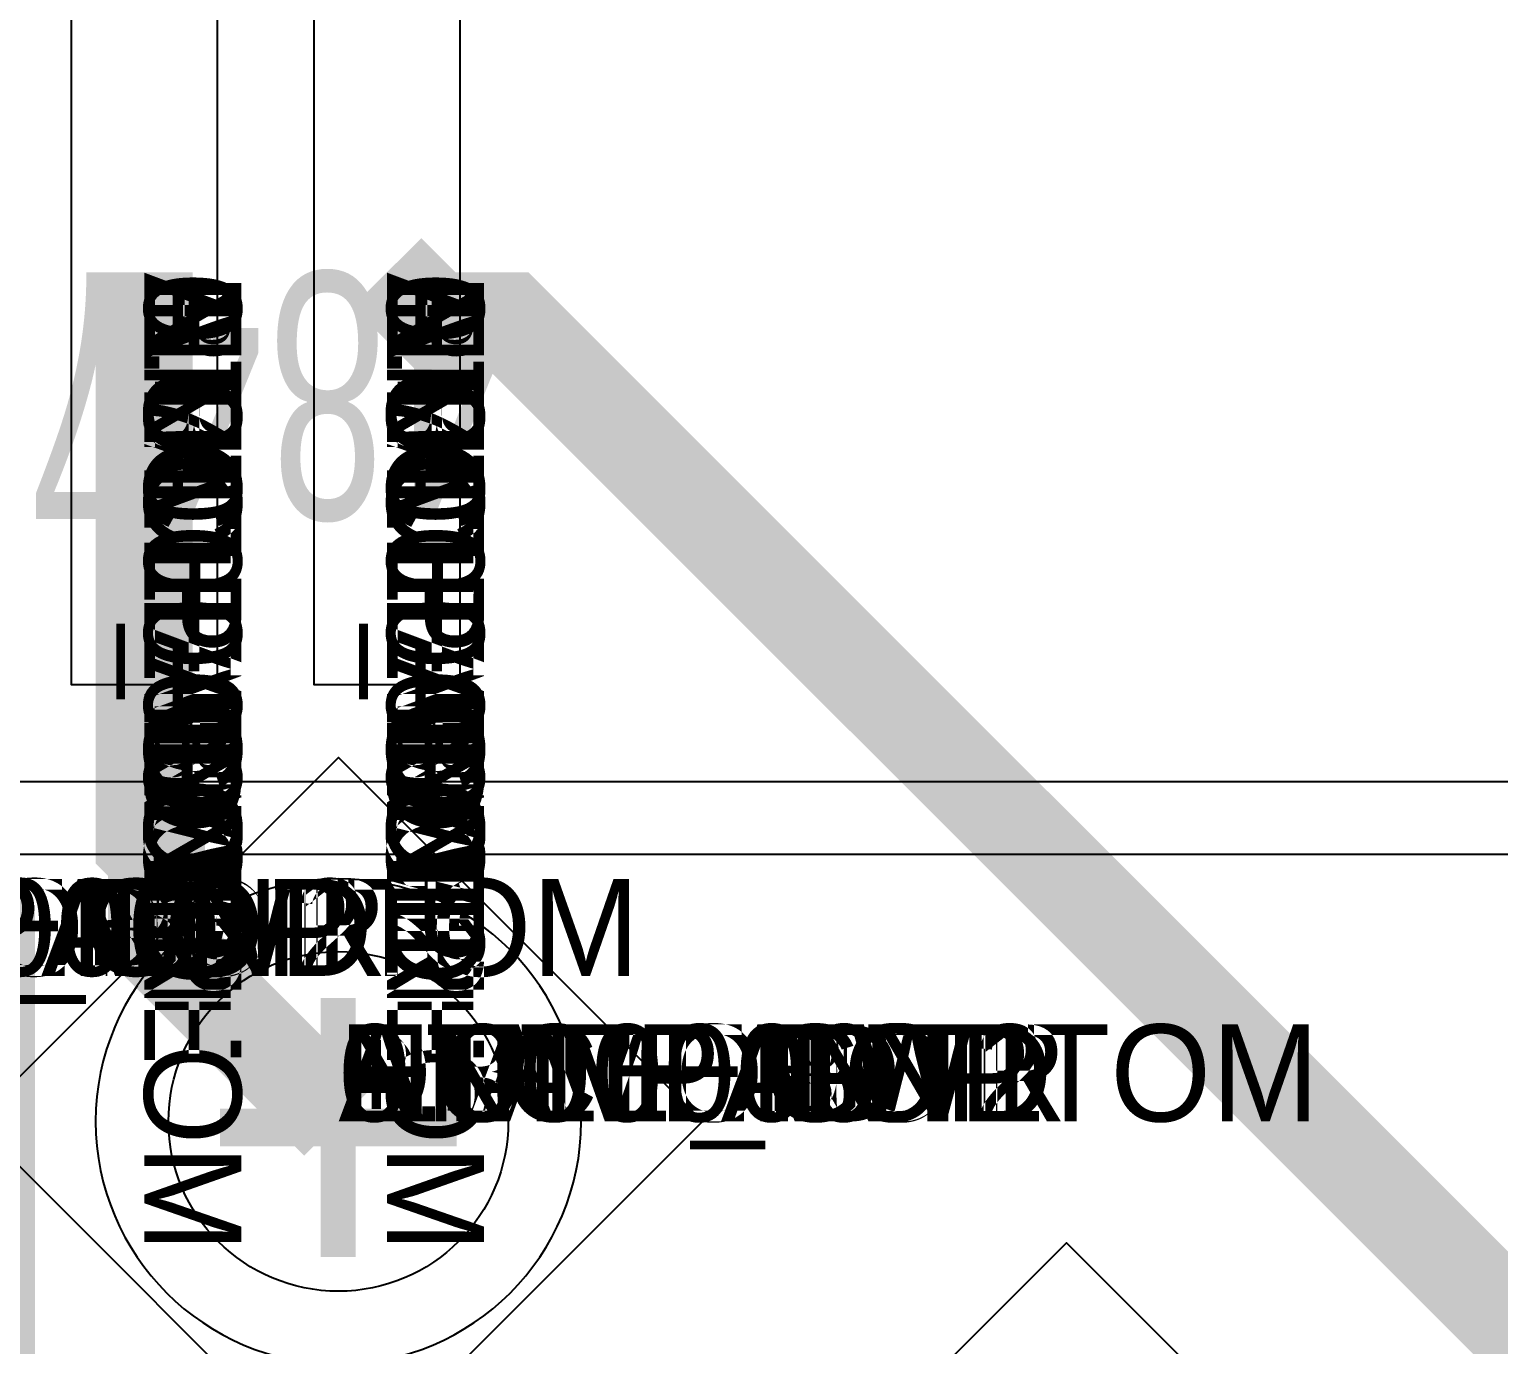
# Model space of a CAD drawing. Extents: x 0 to 323, y 0 to 320.
# Drawn here: x 43.163 to 46.19, y 98.74 to 101.451 of the extents above; entities that cross this region are included whole.
import ezdxf
from ezdxf.enums import TextEntityAlignment as Align

# ---------------------------------------------------------------- set-up
doc = ezdxf.new("R2010")
doc.units = 0
doc.header["$MEASUREMENT"] = 0
doc.layers.get('0').update_dxf_attribs({"linetype": 'CONTINUOUS'})
for name, color, linetype in [('CDN_FIGURES', 7, 'CONTINUOUS'), ('ETCH_BOTTOM', 7, 'CONTINUOUS'), ('ETCH_GND', 3, 'CONTINUOUS'), ('ETCH_INT1', 4, 'CONTINUOUS'), ('ETCH_INT2', 5, 'CONTINUOUS'), ('ETCH_PWR', 6, 'CONTINUOUS'), ('ETCH_TOP', 2, 'CONTINUOUS'), ('MANUFACTURING_NCLEGEND-1-6', 8, 'CONTINUOUS'), ('PACKAGE_GEOMETRY_PIN_NUMBER', 9, 'CONTINUOUS')]:
    doc.layers.add(name, color=color, linetype=linetype)

# ---------------------------------------------------------------- blocks, each defined once
blk = doc.blocks.new('FIGURE_DIAMOND')
at = {"layer": 'CDN_FIGURES'}
blk.add_lwpolyline([(-0.5, 0), (0, 0.5), (0.5, 0), (0, -0.5)], close=True, dxfattribs=at)
blk = doc.blocks.new('PAD_INFO')
for tag in ['SHAPE_TYPE', 'PAD_HEIGHT', 'PAD_LAYER', 'PAD_TYPE', 'PAD_WIDTH']:
    blk.add_attdef(tag, (0, 0), '', height=0.2)
at = {"flags": 2}
blk.add_attdef('CDN_TYPE', (0, 0), '', height=0.2, dxfattribs=at)
blk = doc.blocks.new('DRILL_INFO')
at = {"flags": 2}
blk.add_attdef('CDN_TYPE', (0, 0), '', height=0.2, dxfattribs=at)
for tag in ['FSHAPE', 'FCHAR', 'DRILL_HEIGHT', 'DIAMETER', 'PLATED', 'DRILL_WIDTH']:
    blk.add_attdef(tag, (0, 0), '', height=0.2)
blk = doc.blocks.new('VIA0700X0300')
at = {"layer": 'ETCH_BOTTOM'}
blk.add_circle((0, 0), 0.35, dxfattribs=at)
at = {"layer": 'ETCH_GND'}
blk.add_circle((0, 0), 0.35, dxfattribs=at)
at = {"layer": 'ETCH_INT1'}
blk.add_circle((0, 0), 0.35, dxfattribs=at)
at = {"layer": 'ETCH_INT2'}
blk.add_circle((0, 0), 0.35, dxfattribs=at)
at = {"layer": 'ETCH_PWR'}
blk.add_circle((0, 0), 0.35, dxfattribs=at)
at = {"layer": 'ETCH_TOP'}
blk.add_circle((0, 0), 0.35, dxfattribs=at)
ref = blk.add_blockref('PAD_INFO', (0, 0))
ref.add_attrib('PAD_LAYER', 'ETCH_TOP', (0, 0), dxfattribs={"height": 0.2})
ref.add_attrib('SHAPE_TYPE', 'NULL', (0, 0), dxfattribs={"height": 0.2})
ref.add_attrib('PAD_TYPE', 'ANTIPAD', (0, 0), dxfattribs={"height": 0.2})
ref.add_attrib('PAD_WIDTH', '0.000000', (0, 0), dxfattribs={"height": 0.2})
ref.add_attrib('PAD_HEIGHT', '0.000000', (0, 0), dxfattribs={"height": 0.2})
ref = blk.add_blockref('PAD_INFO', (0, 0))
ref.add_attrib('PAD_LAYER', 'ETCH_GND', (0, 0), dxfattribs={"height": 0.2})
ref.add_attrib('SHAPE_TYPE', 'NULL', (0, 0), dxfattribs={"height": 0.2})
ref.add_attrib('PAD_TYPE', 'ANTIPAD', (0, 0), dxfattribs={"height": 0.2})
ref.add_attrib('PAD_WIDTH', '0.000000', (0, 0), dxfattribs={"height": 0.2})
ref.add_attrib('PAD_HEIGHT', '0.000000', (0, 0), dxfattribs={"height": 0.2})
ref = blk.add_blockref('PAD_INFO', (0, 0))
ref.add_attrib('PAD_LAYER', 'ETCH_INT1', (0, 0), dxfattribs={"height": 0.2})
ref.add_attrib('SHAPE_TYPE', 'NULL', (0, 0), dxfattribs={"height": 0.2})
ref.add_attrib('PAD_TYPE', 'ANTIPAD', (0, 0), dxfattribs={"height": 0.2})
ref.add_attrib('PAD_WIDTH', '0.000000', (0, 0), dxfattribs={"height": 0.2})
ref.add_attrib('PAD_HEIGHT', '0.000000', (0, 0), dxfattribs={"height": 0.2})
ref = blk.add_blockref('PAD_INFO', (0, 0))
ref.add_attrib('PAD_LAYER', 'ETCH_INT2', (0, 0), dxfattribs={"height": 0.2})
ref.add_attrib('SHAPE_TYPE', 'NULL', (0, 0), dxfattribs={"height": 0.2})
ref.add_attrib('PAD_TYPE', 'ANTIPAD', (0, 0), dxfattribs={"height": 0.2})
ref.add_attrib('PAD_WIDTH', '0.000000', (0, 0), dxfattribs={"height": 0.2})
ref.add_attrib('PAD_HEIGHT', '0.000000', (0, 0), dxfattribs={"height": 0.2})
ref = blk.add_blockref('PAD_INFO', (0, 0))
ref.add_attrib('PAD_LAYER', 'ETCH_PWR', (0, 0), dxfattribs={"height": 0.2})
ref.add_attrib('SHAPE_TYPE', 'NULL', (0, 0), dxfattribs={"height": 0.2})
ref.add_attrib('PAD_TYPE', 'ANTIPAD', (0, 0), dxfattribs={"height": 0.2})
ref.add_attrib('PAD_WIDTH', '0.000000', (0, 0), dxfattribs={"height": 0.2})
ref.add_attrib('PAD_HEIGHT', '0.000000', (0, 0), dxfattribs={"height": 0.2})
ref = blk.add_blockref('PAD_INFO', (0, 0))
ref.add_attrib('PAD_LAYER', 'ETCH_BOTTOM', (0, 0), dxfattribs={"height": 0.2})
ref.add_attrib('SHAPE_TYPE', 'NULL', (0, 0), dxfattribs={"height": 0.2})
ref.add_attrib('PAD_TYPE', 'ANTIPAD', (0, 0), dxfattribs={"height": 0.2})
ref.add_attrib('PAD_WIDTH', '0.000000', (0, 0), dxfattribs={"height": 0.2})
ref.add_attrib('PAD_HEIGHT', '0.000000', (0, 0), dxfattribs={"height": 0.2})
ref = blk.add_blockref('PAD_INFO', (0, 0))
ref.add_attrib('PAD_LAYER', 'ETCH_TOP', (0, 0), dxfattribs={"height": 0.2})
ref.add_attrib('SHAPE_TYPE', 'NULL', (0, 0), dxfattribs={"height": 0.2})
ref.add_attrib('PAD_TYPE', 'THERMAL', (0, 0), dxfattribs={"height": 0.2})
ref.add_attrib('PAD_WIDTH', '0.000000', (0, 0), dxfattribs={"height": 0.2})
ref.add_attrib('PAD_HEIGHT', '0.000000', (0, 0), dxfattribs={"height": 0.2})
ref = blk.add_blockref('PAD_INFO', (0, 0))
ref.add_attrib('PAD_LAYER', 'ETCH_GND', (0, 0), dxfattribs={"height": 0.2})
ref.add_attrib('SHAPE_TYPE', 'NULL', (0, 0), dxfattribs={"height": 0.2})
ref.add_attrib('PAD_TYPE', 'THERMAL', (0, 0), dxfattribs={"height": 0.2})
ref.add_attrib('PAD_WIDTH', '0.000000', (0, 0), dxfattribs={"height": 0.2})
ref.add_attrib('PAD_HEIGHT', '0.000000', (0, 0), dxfattribs={"height": 0.2})
ref = blk.add_blockref('PAD_INFO', (0, 0))
ref.add_attrib('PAD_LAYER', 'ETCH_INT1', (0, 0), dxfattribs={"height": 0.2})
ref.add_attrib('SHAPE_TYPE', 'NULL', (0, 0), dxfattribs={"height": 0.2})
ref.add_attrib('PAD_TYPE', 'THERMAL', (0, 0), dxfattribs={"height": 0.2})
ref.add_attrib('PAD_WIDTH', '0.000000', (0, 0), dxfattribs={"height": 0.2})
ref.add_attrib('PAD_HEIGHT', '0.000000', (0, 0), dxfattribs={"height": 0.2})
ref = blk.add_blockref('PAD_INFO', (0, 0))
ref.add_attrib('PAD_LAYER', 'ETCH_INT2', (0, 0), dxfattribs={"height": 0.2})
ref.add_attrib('SHAPE_TYPE', 'NULL', (0, 0), dxfattribs={"height": 0.2})
ref.add_attrib('PAD_TYPE', 'THERMAL', (0, 0), dxfattribs={"height": 0.2})
ref.add_attrib('PAD_WIDTH', '0.000000', (0, 0), dxfattribs={"height": 0.2})
ref.add_attrib('PAD_HEIGHT', '0.000000', (0, 0), dxfattribs={"height": 0.2})
ref = blk.add_blockref('PAD_INFO', (0, 0))
ref.add_attrib('PAD_LAYER', 'ETCH_PWR', (0, 0), dxfattribs={"height": 0.2})
ref.add_attrib('SHAPE_TYPE', 'NULL', (0, 0), dxfattribs={"height": 0.2})
ref.add_attrib('PAD_TYPE', 'THERMAL', (0, 0), dxfattribs={"height": 0.2})
ref.add_attrib('PAD_WIDTH', '0.000000', (0, 0), dxfattribs={"height": 0.2})
ref.add_attrib('PAD_HEIGHT', '0.000000', (0, 0), dxfattribs={"height": 0.2})
ref = blk.add_blockref('PAD_INFO', (0, 0))
ref.add_attrib('PAD_LAYER', 'ETCH_BOTTOM', (0, 0), dxfattribs={"height": 0.2})
ref.add_attrib('SHAPE_TYPE', 'NULL', (0, 0), dxfattribs={"height": 0.2})
ref.add_attrib('PAD_TYPE', 'THERMAL', (0, 0), dxfattribs={"height": 0.2})
ref.add_attrib('PAD_WIDTH', '0.000000', (0, 0), dxfattribs={"height": 0.2})
ref.add_attrib('PAD_HEIGHT', '0.000000', (0, 0), dxfattribs={"height": 0.2})
ref = blk.add_blockref('PAD_INFO', (0, 0))
ref.add_attrib('PAD_LAYER', 'ETCH_TOP', (0, 0), dxfattribs={"height": 0.2})
ref.add_attrib('SHAPE_TYPE', 'CIRCLE', (0, 0), dxfattribs={"height": 0.2})
ref.add_attrib('PAD_TYPE', 'REGULAR', (0, 0), dxfattribs={"height": 0.2})
ref.add_attrib('PAD_WIDTH', '0.700000', (0, 0), dxfattribs={"height": 0.2})
ref.add_attrib('PAD_HEIGHT', '0.700000', (0, 0), dxfattribs={"height": 0.2})
ref = blk.add_blockref('PAD_INFO', (0, 0))
ref.add_attrib('PAD_LAYER', 'ETCH_GND', (0, 0), dxfattribs={"height": 0.2})
ref.add_attrib('SHAPE_TYPE', 'CIRCLE', (0, 0), dxfattribs={"height": 0.2})
ref.add_attrib('PAD_TYPE', 'REGULAR', (0, 0), dxfattribs={"height": 0.2})
ref.add_attrib('PAD_WIDTH', '0.700000', (0, 0), dxfattribs={"height": 0.2})
ref.add_attrib('PAD_HEIGHT', '0.700000', (0, 0), dxfattribs={"height": 0.2})
ref = blk.add_blockref('PAD_INFO', (0, 0))
ref.add_attrib('PAD_LAYER', 'ETCH_INT1', (0, 0), dxfattribs={"height": 0.2})
ref.add_attrib('SHAPE_TYPE', 'CIRCLE', (0, 0), dxfattribs={"height": 0.2})
ref.add_attrib('PAD_TYPE', 'REGULAR', (0, 0), dxfattribs={"height": 0.2})
ref.add_attrib('PAD_WIDTH', '0.700000', (0, 0), dxfattribs={"height": 0.2})
ref.add_attrib('PAD_HEIGHT', '0.700000', (0, 0), dxfattribs={"height": 0.2})
ref = blk.add_blockref('PAD_INFO', (0, 0))
ref.add_attrib('PAD_LAYER', 'ETCH_INT2', (0, 0), dxfattribs={"height": 0.2})
ref.add_attrib('SHAPE_TYPE', 'CIRCLE', (0, 0), dxfattribs={"height": 0.2})
ref.add_attrib('PAD_TYPE', 'REGULAR', (0, 0), dxfattribs={"height": 0.2})
ref.add_attrib('PAD_WIDTH', '0.700000', (0, 0), dxfattribs={"height": 0.2})
ref.add_attrib('PAD_HEIGHT', '0.700000', (0, 0), dxfattribs={"height": 0.2})
ref = blk.add_blockref('PAD_INFO', (0, 0))
ref.add_attrib('PAD_LAYER', 'ETCH_PWR', (0, 0), dxfattribs={"height": 0.2})
ref.add_attrib('SHAPE_TYPE', 'CIRCLE', (0, 0), dxfattribs={"height": 0.2})
ref.add_attrib('PAD_TYPE', 'REGULAR', (0, 0), dxfattribs={"height": 0.2})
ref.add_attrib('PAD_WIDTH', '0.700000', (0, 0), dxfattribs={"height": 0.2})
ref.add_attrib('PAD_HEIGHT', '0.700000', (0, 0), dxfattribs={"height": 0.2})
ref = blk.add_blockref('PAD_INFO', (0, 0))
ref.add_attrib('PAD_LAYER', 'ETCH_BOTTOM', (0, 0), dxfattribs={"height": 0.2})
ref.add_attrib('SHAPE_TYPE', 'CIRCLE', (0, 0), dxfattribs={"height": 0.2})
ref.add_attrib('PAD_TYPE', 'REGULAR', (0, 0), dxfattribs={"height": 0.2})
ref.add_attrib('PAD_WIDTH', '0.700000', (0, 0), dxfattribs={"height": 0.2})
ref.add_attrib('PAD_HEIGHT', '0.700000', (0, 0), dxfattribs={"height": 0.2})
ref = blk.add_blockref('DRILL_INFO', (0, 0))
ref.add_attrib('DIAMETER', '0.300000', (0, 0), dxfattribs={"height": 0.2})
ref.add_attrib('PLATED', 'PLATED', (0, 0), dxfattribs={"height": 0.2})
ref.add_attrib('FSHAPE', 'DIAMOND', (0, 0), dxfattribs={"height": 0.2})
ref.add_attrib('FCHAR', '+', (0, 0), dxfattribs={"height": 0.2})
ref.add_attrib('DRILL_WIDTH', '1.500000', (0, 0), dxfattribs={"height": 0.2})
ref.add_attrib('DRILL_HEIGHT', '1.500000', (0, 0), dxfattribs={"height": 0.2})
for tag in ['CDN_TYPE', 'PIN']:
    blk.add_attdef(tag, (0, 0), '', height=0.2)
at = {"flags": 2}
for tag in ['PSTKNAME', 'BBV']:
    blk.add_attdef(tag, (0, 0), '', height=0.2, dxfattribs=at)
blk = doc.blocks.new('RC1700X0300TS_NS')
at = {"layer": 'ETCH_TOP'}
blk.add_lwpolyline([(-0.85, -0.15), (-0.85, 0.15), (0.85, 0.15), (0.85, -0.15)], close=True, dxfattribs=at)
ref = blk.add_blockref('PAD_INFO', (0, 0))
ref.add_attrib('PAD_LAYER', 'ETCH_TOP', (0, 0), dxfattribs={"height": 0.2})
ref.add_attrib('SHAPE_TYPE', 'NULL', (0, 0), dxfattribs={"height": 0.2})
ref.add_attrib('PAD_TYPE', 'ANTIPAD', (0, 0), dxfattribs={"height": 0.2})
ref.add_attrib('PAD_WIDTH', '0.000000', (0, 0), dxfattribs={"height": 0.2})
ref.add_attrib('PAD_HEIGHT', '0.000000', (0, 0), dxfattribs={"height": 0.2})
ref = blk.add_blockref('PAD_INFO', (0, 0))
ref.add_attrib('PAD_LAYER', 'ETCH_GND', (0, 0), dxfattribs={"height": 0.2})
ref.add_attrib('SHAPE_TYPE', 'NULL', (0, 0), dxfattribs={"height": 0.2})
ref.add_attrib('PAD_TYPE', 'ANTIPAD', (0, 0), dxfattribs={"height": 0.2})
ref.add_attrib('PAD_WIDTH', '0.000000', (0, 0), dxfattribs={"height": 0.2})
ref.add_attrib('PAD_HEIGHT', '0.000000', (0, 0), dxfattribs={"height": 0.2})
ref = blk.add_blockref('PAD_INFO', (0, 0))
ref.add_attrib('PAD_LAYER', 'ETCH_INT1', (0, 0), dxfattribs={"height": 0.2})
ref.add_attrib('SHAPE_TYPE', 'NULL', (0, 0), dxfattribs={"height": 0.2})
ref.add_attrib('PAD_TYPE', 'ANTIPAD', (0, 0), dxfattribs={"height": 0.2})
ref.add_attrib('PAD_WIDTH', '0.000000', (0, 0), dxfattribs={"height": 0.2})
ref.add_attrib('PAD_HEIGHT', '0.000000', (0, 0), dxfattribs={"height": 0.2})
ref = blk.add_blockref('PAD_INFO', (0, 0))
ref.add_attrib('PAD_LAYER', 'ETCH_INT2', (0, 0), dxfattribs={"height": 0.2})
ref.add_attrib('SHAPE_TYPE', 'NULL', (0, 0), dxfattribs={"height": 0.2})
ref.add_attrib('PAD_TYPE', 'ANTIPAD', (0, 0), dxfattribs={"height": 0.2})
ref.add_attrib('PAD_WIDTH', '0.000000', (0, 0), dxfattribs={"height": 0.2})
ref.add_attrib('PAD_HEIGHT', '0.000000', (0, 0), dxfattribs={"height": 0.2})
ref = blk.add_blockref('PAD_INFO', (0, 0))
ref.add_attrib('PAD_LAYER', 'ETCH_PWR', (0, 0), dxfattribs={"height": 0.2})
ref.add_attrib('SHAPE_TYPE', 'NULL', (0, 0), dxfattribs={"height": 0.2})
ref.add_attrib('PAD_TYPE', 'ANTIPAD', (0, 0), dxfattribs={"height": 0.2})
ref.add_attrib('PAD_WIDTH', '0.000000', (0, 0), dxfattribs={"height": 0.2})
ref.add_attrib('PAD_HEIGHT', '0.000000', (0, 0), dxfattribs={"height": 0.2})
ref = blk.add_blockref('PAD_INFO', (0, 0))
ref.add_attrib('PAD_LAYER', 'ETCH_BOTTOM', (0, 0), dxfattribs={"height": 0.2})
ref.add_attrib('SHAPE_TYPE', 'NULL', (0, 0), dxfattribs={"height": 0.2})
ref.add_attrib('PAD_TYPE', 'ANTIPAD', (0, 0), dxfattribs={"height": 0.2})
ref.add_attrib('PAD_WIDTH', '0.000000', (0, 0), dxfattribs={"height": 0.2})
ref.add_attrib('PAD_HEIGHT', '0.000000', (0, 0), dxfattribs={"height": 0.2})
ref = blk.add_blockref('PAD_INFO', (0, 0))
ref.add_attrib('PAD_LAYER', 'ETCH_TOP', (0, 0), dxfattribs={"height": 0.2})
ref.add_attrib('SHAPE_TYPE', 'NULL', (0, 0), dxfattribs={"height": 0.2})
ref.add_attrib('PAD_TYPE', 'THERMAL', (0, 0), dxfattribs={"height": 0.2})
ref.add_attrib('PAD_WIDTH', '0.000000', (0, 0), dxfattribs={"height": 0.2})
ref.add_attrib('PAD_HEIGHT', '0.000000', (0, 0), dxfattribs={"height": 0.2})
ref = blk.add_blockref('PAD_INFO', (0, 0))
ref.add_attrib('PAD_LAYER', 'ETCH_GND', (0, 0), dxfattribs={"height": 0.2})
ref.add_attrib('SHAPE_TYPE', 'NULL', (0, 0), dxfattribs={"height": 0.2})
ref.add_attrib('PAD_TYPE', 'THERMAL', (0, 0), dxfattribs={"height": 0.2})
ref.add_attrib('PAD_WIDTH', '0.000000', (0, 0), dxfattribs={"height": 0.2})
ref.add_attrib('PAD_HEIGHT', '0.000000', (0, 0), dxfattribs={"height": 0.2})
ref = blk.add_blockref('PAD_INFO', (0, 0))
ref.add_attrib('PAD_LAYER', 'ETCH_INT1', (0, 0), dxfattribs={"height": 0.2})
ref.add_attrib('SHAPE_TYPE', 'NULL', (0, 0), dxfattribs={"height": 0.2})
ref.add_attrib('PAD_TYPE', 'THERMAL', (0, 0), dxfattribs={"height": 0.2})
ref.add_attrib('PAD_WIDTH', '0.000000', (0, 0), dxfattribs={"height": 0.2})
ref.add_attrib('PAD_HEIGHT', '0.000000', (0, 0), dxfattribs={"height": 0.2})
ref = blk.add_blockref('PAD_INFO', (0, 0))
ref.add_attrib('PAD_LAYER', 'ETCH_INT2', (0, 0), dxfattribs={"height": 0.2})
ref.add_attrib('SHAPE_TYPE', 'NULL', (0, 0), dxfattribs={"height": 0.2})
ref.add_attrib('PAD_TYPE', 'THERMAL', (0, 0), dxfattribs={"height": 0.2})
ref.add_attrib('PAD_WIDTH', '0.000000', (0, 0), dxfattribs={"height": 0.2})
ref.add_attrib('PAD_HEIGHT', '0.000000', (0, 0), dxfattribs={"height": 0.2})
ref = blk.add_blockref('PAD_INFO', (0, 0))
ref.add_attrib('PAD_LAYER', 'ETCH_PWR', (0, 0), dxfattribs={"height": 0.2})
ref.add_attrib('SHAPE_TYPE', 'NULL', (0, 0), dxfattribs={"height": 0.2})
ref.add_attrib('PAD_TYPE', 'THERMAL', (0, 0), dxfattribs={"height": 0.2})
ref.add_attrib('PAD_WIDTH', '0.000000', (0, 0), dxfattribs={"height": 0.2})
ref.add_attrib('PAD_HEIGHT', '0.000000', (0, 0), dxfattribs={"height": 0.2})
ref = blk.add_blockref('PAD_INFO', (0, 0))
ref.add_attrib('PAD_LAYER', 'ETCH_BOTTOM', (0, 0), dxfattribs={"height": 0.2})
ref.add_attrib('SHAPE_TYPE', 'NULL', (0, 0), dxfattribs={"height": 0.2})
ref.add_attrib('PAD_TYPE', 'THERMAL', (0, 0), dxfattribs={"height": 0.2})
ref.add_attrib('PAD_WIDTH', '0.000000', (0, 0), dxfattribs={"height": 0.2})
ref.add_attrib('PAD_HEIGHT', '0.000000', (0, 0), dxfattribs={"height": 0.2})
ref = blk.add_blockref('PAD_INFO', (0, 0))
ref.add_attrib('PAD_LAYER', 'ETCH_TOP', (0, 0), dxfattribs={"height": 0.2})
ref.add_attrib('SHAPE_TYPE', 'RECTANGLE', (0, 0), dxfattribs={"height": 0.2})
ref.add_attrib('PAD_TYPE', 'REGULAR', (0, 0), dxfattribs={"height": 0.2})
ref.add_attrib('PAD_WIDTH', '1.700000', (0, 0), dxfattribs={"height": 0.2})
ref.add_attrib('PAD_HEIGHT', '0.300000', (0, 0), dxfattribs={"height": 0.2})
ref = blk.add_blockref('PAD_INFO', (0, 0))
ref.add_attrib('PAD_LAYER', 'ETCH_GND', (0, 0), dxfattribs={"height": 0.2})
ref.add_attrib('SHAPE_TYPE', 'NULL', (0, 0), dxfattribs={"height": 0.2})
ref.add_attrib('PAD_TYPE', 'REGULAR', (0, 0), dxfattribs={"height": 0.2})
ref.add_attrib('PAD_WIDTH', '0.000000', (0, 0), dxfattribs={"height": 0.2})
ref.add_attrib('PAD_HEIGHT', '0.000000', (0, 0), dxfattribs={"height": 0.2})
ref = blk.add_blockref('PAD_INFO', (0, 0))
ref.add_attrib('PAD_LAYER', 'ETCH_INT1', (0, 0), dxfattribs={"height": 0.2})
ref.add_attrib('SHAPE_TYPE', 'NULL', (0, 0), dxfattribs={"height": 0.2})
ref.add_attrib('PAD_TYPE', 'REGULAR', (0, 0), dxfattribs={"height": 0.2})
ref.add_attrib('PAD_WIDTH', '0.000000', (0, 0), dxfattribs={"height": 0.2})
ref.add_attrib('PAD_HEIGHT', '0.000000', (0, 0), dxfattribs={"height": 0.2})
ref = blk.add_blockref('PAD_INFO', (0, 0))
ref.add_attrib('PAD_LAYER', 'ETCH_INT2', (0, 0), dxfattribs={"height": 0.2})
ref.add_attrib('SHAPE_TYPE', 'NULL', (0, 0), dxfattribs={"height": 0.2})
ref.add_attrib('PAD_TYPE', 'REGULAR', (0, 0), dxfattribs={"height": 0.2})
ref.add_attrib('PAD_WIDTH', '0.000000', (0, 0), dxfattribs={"height": 0.2})
ref.add_attrib('PAD_HEIGHT', '0.000000', (0, 0), dxfattribs={"height": 0.2})
ref = blk.add_blockref('PAD_INFO', (0, 0))
ref.add_attrib('PAD_LAYER', 'ETCH_PWR', (0, 0), dxfattribs={"height": 0.2})
ref.add_attrib('SHAPE_TYPE', 'NULL', (0, 0), dxfattribs={"height": 0.2})
ref.add_attrib('PAD_TYPE', 'REGULAR', (0, 0), dxfattribs={"height": 0.2})
ref.add_attrib('PAD_WIDTH', '0.000000', (0, 0), dxfattribs={"height": 0.2})
ref.add_attrib('PAD_HEIGHT', '0.000000', (0, 0), dxfattribs={"height": 0.2})
ref = blk.add_blockref('PAD_INFO', (0, 0))
ref.add_attrib('PAD_LAYER', 'ETCH_BOTTOM', (0, 0), dxfattribs={"height": 0.2})
ref.add_attrib('SHAPE_TYPE', 'NULL', (0, 0), dxfattribs={"height": 0.2})
ref.add_attrib('PAD_TYPE', 'REGULAR', (0, 0), dxfattribs={"height": 0.2})
ref.add_attrib('PAD_WIDTH', '0.000000', (0, 0), dxfattribs={"height": 0.2})
ref.add_attrib('PAD_HEIGHT', '0.000000', (0, 0), dxfattribs={"height": 0.2})
ref = blk.add_blockref('DRILL_INFO', (0, 0))
ref.add_attrib('DIAMETER', '0.000000', (0, 0), dxfattribs={"height": 0.2})
ref.add_attrib('PLATED', 'PLATED', (0, 0), dxfattribs={"height": 0.2})
ref.add_attrib('FSHAPE', 'NULL', (0, 0), dxfattribs={"height": 0.2})
ref.add_attrib('DRILL_WIDTH', '0.000000', (0, 0), dxfattribs={"height": 0.2})
ref.add_attrib('DRILL_HEIGHT', '0.000000', (0, 0), dxfattribs={"height": 0.2})
for tag in ['CDN_TYPE', 'PIN']:
    blk.add_attdef(tag, (0, 0), '', height=0.2)
at = {"flags": 2}
for tag in ['PSTKNAME', 'BBV']:
    blk.add_attdef(tag, (0, 0), '', height=0.2, dxfattribs=at)
blk = doc.blocks.new('F40')
at = {"layer": 'ETCH_TOP', "rotation": 90}
for p in [(1.4, 1.4), (1.9, 1.4)]:
    blk.add_blockref('RC1700X0300TS_NS', p, dxfattribs=at)
at = {"flags": 2}
for tag in ['SYMBOL_TYPE', 'CDN_TYPE', 'REFDES']:
    blk.add_attdef(tag, (0, 0), '', height=0.2, dxfattribs=at)

msp = doc.modelspace()

# ---------------------------------------------------------------- linework, layer by layer
at = {"layer": 'ETCH_INT1'}
for points in [[(94.0824, 108.85), (53.75, 108.85), (52.95, 108.05), (52.95, 103.65), (49.2, 99.9), (42.8473, 99.9, 0.447271), (41.9527, 99.9), (38.45, 99.9), (36.8, 98.25), (36.8, 97.3015, -0.413636), (36.6988, 97.2001, 0.997603), (36.6988, 96.1999, -0.413636), (36.8, 96.0985), (36.8, 86.4283), (36.7678, 86.4157, 0.682571), (36.7678, 85.4843), (36.8, 85.4717), (36.8, 83.7508), (36.7816, 83.7356, 0.471125), (36.7816, 82.9644), (36.8, 82.9492), (36.8, 72.4995, -0.438438)], [(59.4564, 108.6999), (53.8122, 108.6999), (53.1001, 107.9878), (53.1001, 103.5878), (49.2622, 99.7499), (38.5122, 99.7499), (36.9501, 98.1878), (36.9501, 84.0498, 0.434901), (37.0585, 83.9487, -1.071716), (37.0585, 82.7513, 0.434901), (36.9501, 82.6502), (36.9501, 72.4205)]]:
    msp.add_lwpolyline(points, format="xyb", dxfattribs=at)
at = {"layer": 'ETCH_PWR'}
msp.add_lwpolyline([(44.3001, 99.2, 1), (43.2999, 99.2, 1)], format="xyb", close=True, dxfattribs=at)
at = {"layer": 'ETCH_TOP'}
for points in [[(43.4, 100.95, 0.2, 0.2, 0), (43.4, 99.773, 0.2, 0.2, 0), (43.425, 99.748, 0.2, 0.2, 0), (43.425, 99.575, 0.2, 0.2, 0), (43.8, 99.2, 0.2, 0.2, 0)], [(53.5, 97.05, 0.2, 0.2, 0), (47.95, 97.05, 0.2, 0.2, 0), (44.15, 100.85, 0.2, 0.2, 0), (44, 100.85, 0.2, 0.2, 0), (43.9, 100.95, 0.2, 0.2, 0)], [(43.2, 98.2, 0.15, 0.15, 0), (43.1, 98.3, 0.15, 0.15, 0), (43.1, 99.6133, 0.15, 0.15, 0), (42.9, 99.8133, 0.15, 0.15, 0), (42.9, 100.95, 0.15, 0.15, 0)]]:
    msp.add_lwpolyline(points, format="xyseb", dxfattribs=at)

# ---------------------------------------------------------------- block references
at = {"rotation": 180}
msp.add_blockref('F40', (45.3, 102.35), dxfattribs=at)
at = {"layer": 'ETCH_TOP'}
for p in [(42.4, 99.5), (43.8, 99.2)]:
    msp.add_blockref('VIA0700X0300', p, dxfattribs=at)
at = {"layer": 'MANUFACTURING_NCLEGEND-1-6', "xscale": 1.5, "yscale": 1.5}
for p in [(43.8, 99.2), (45.3, 98.2)]:
    msp.add_blockref('FIGURE_DIAMOND', p, dxfattribs=at)

# ---------------------------------------------------------------- texts
at = {"layer": 'MANUFACTURING_NCLEGEND-1-6'}
msp.add_text('+', height=0.75, dxfattribs=at).set_placement((43.8, 99.2), align=Align.MIDDLE_CENTER)
at = {"layer": 'PACKAGE_GEOMETRY_PIN_NUMBER', "width": 0.649606}
for s, p in [('47', (43.4, 100.95)), ('48', (43.9, 100.95))]:
    msp.add_text(s, height=0.508, rotation=180, dxfattribs=at).set_placement(p, align=Align.CENTER)

doc.saveas('drawing.dxf')
